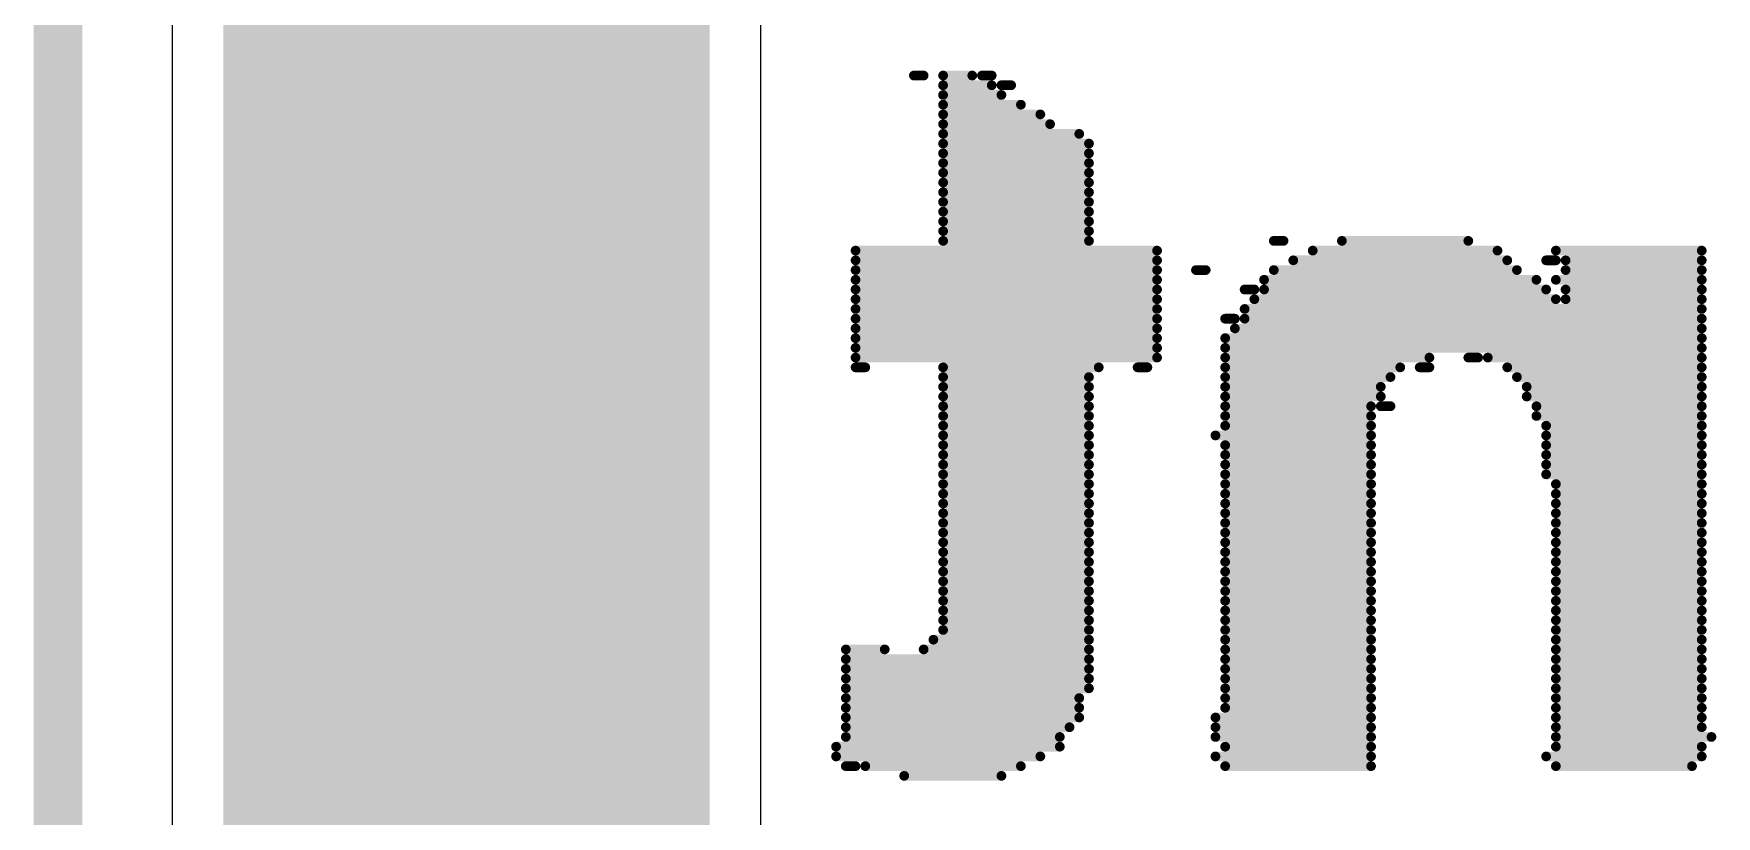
# Model space of a CAD drawing. Header units: inches. Extents: x -0.3 to 9.9, y -0.4 to 5.
# Drawn here: x 1.5415 to 1.7145, y 1.3148 to 1.3953 of the extents above; entities that cross this region are included whole.
import ezdxf

# ---------------------------------------------------------------- set-up
doc = ezdxf.new("R2010")
doc.units = ezdxf.units.IN
doc.header["$MEASUREMENT"] = 0
for name, color, linetype in [('Bottom Layer', 5, 'Continuous'), ('Bottom Overlay', 54, 'Continuous'), ('Top Overlay', 2, 'Continuous')]:
    doc.layers.add(name, color=color, linetype=linetype)

# ---------------------------------------------------------------- blocks, each defined once
blk = doc.blocks.new('ZIO_101954_13')
at = {"layer": 'Top Overlay', "const_width": 0.005}
blk.add_lwpolyline([(-0.719, -1.74), (-0.719, 0.057)], dxfattribs=at)

msp = doc.modelspace()

# ---------------------------------------------------------------- linework, layer by layer
at = {"layer": 'Bottom Layer'}
for p, q in [((1.61626, 1.273), (1.61626, 1.62877)), ((1.55574, 1.61624), (1.55574, 1.28553))]:
    msp.add_line(p, q, dxfattribs=at)
at = {"layer": 'Bottom Layer', "const_width": 0.05}
msp.add_lwpolyline([(1.586, 1.273), (1.586, 1.62877)], dxfattribs=at)
at = {"layer": 'Bottom Overlay', "const_width": 0.001}
for points in [[(1.632, 1.391), (1.633, 1.391)], [(1.635, 1.391), (1.638, 1.391)], [(1.639, 1.391), (1.64, 1.391)], [(1.635, 1.39), (1.64, 1.39)], [(1.635, 1.389), (1.641, 1.389)], [(1.641, 1.39), (1.642, 1.39)], [(1.635, 1.388), (1.643, 1.388)], [(1.635, 1.387), (1.645, 1.387)], [(1.635, 1.386), (1.646, 1.386)], [(1.635, 1.385), (1.649, 1.385)], [(1.635, 1.384), (1.65, 1.384)], [(1.635, 1.383), (1.65, 1.383)], [(1.635, 1.382), (1.65, 1.382)], [(1.635, 1.381), (1.65, 1.381)], [(1.635, 1.38), (1.65, 1.38)], [(1.635, 1.379), (1.65, 1.379)], [(1.635, 1.378), (1.65, 1.378)], [(1.635, 1.377), (1.65, 1.377)], [(1.635, 1.376), (1.65, 1.376)], [(1.635, 1.375), (1.65, 1.375)], [(1.635, 1.374), (1.65, 1.374)], [(1.669, 1.374), (1.67, 1.374)], [(1.676, 1.374), (1.689, 1.374)], [(1.626, 1.373), (1.657, 1.373)], [(1.626, 1.372), (1.657, 1.372)], [(1.671, 1.372), (1.693, 1.372)], [(1.673, 1.373), (1.692, 1.373)], [(1.697, 1.372), (1.698, 1.372)], [(1.698, 1.373), (1.713, 1.373)], [(1.699, 1.372), (1.713, 1.372)], [(1.626, 1.371), (1.657, 1.371)], [(1.626, 1.37), (1.657, 1.37)], [(1.661, 1.371), (1.662, 1.371)], [(1.668, 1.37), (1.696, 1.37)], [(1.669, 1.371), (1.694, 1.371)], [(1.698, 1.37), (1.713, 1.37)], [(1.699, 1.371), (1.713, 1.371)], [(1.626, 1.369), (1.657, 1.369)], [(1.626, 1.368), (1.657, 1.368)], [(1.666, 1.369), (1.667, 1.369)], [(1.667, 1.368), (1.698, 1.368)], [(1.668, 1.369), (1.697, 1.369)], [(1.699, 1.369), (1.713, 1.369)], [(1.699, 1.368), (1.713, 1.368)], [(1.626, 1.367), (1.657, 1.367)], [(1.666, 1.367), (1.713, 1.367)], [(1.626, 1.366), (1.657, 1.366)], [(1.626, 1.365), (1.657, 1.365)], [(1.664, 1.366), (1.665, 1.366)], [(1.665, 1.365), (1.713, 1.365)], [(1.666, 1.366), (1.713, 1.366)], [(1.626, 1.364), (1.657, 1.364)], [(1.626, 1.363), (1.657, 1.363)], [(1.664, 1.364), (1.713, 1.364)], [(1.664, 1.363), (1.713, 1.363)], [(1.626, 1.362), (1.657, 1.362)], [(1.664, 1.362), (1.685, 1.362)], [(1.689, 1.362), (1.69, 1.362)], [(1.691, 1.362), (1.713, 1.362)], [(1.626, 1.361), (1.627, 1.361)], [(1.635, 1.361), (1.651, 1.361)], [(1.635, 1.36), (1.65, 1.36)], [(1.655, 1.361), (1.656, 1.361)], [(1.664, 1.361), (1.682, 1.361)], [(1.664, 1.36), (1.681, 1.36)], [(1.684, 1.361), (1.685, 1.361)], [(1.693, 1.361), (1.713, 1.361)], [(1.694, 1.36), (1.713, 1.36)], [(1.635, 1.359), (1.65, 1.359)], [(1.635, 1.358), (1.65, 1.358)], [(1.664, 1.359), (1.68, 1.359)], [(1.664, 1.358), (1.68, 1.358)], [(1.695, 1.359), (1.713, 1.359)], [(1.695, 1.358), (1.713, 1.358)], [(1.635, 1.357), (1.65, 1.357)], [(1.635, 1.356), (1.65, 1.356)], [(1.664, 1.357), (1.679, 1.357)], [(1.664, 1.356), (1.679, 1.356)], [(1.68, 1.357), (1.681, 1.357)], [(1.696, 1.357), (1.713, 1.357)], [(1.696, 1.356), (1.713, 1.356)], [(1.635, 1.355), (1.65, 1.355)], [(1.664, 1.355), (1.679, 1.355)], [(1.697, 1.355), (1.713, 1.355)], [(1.635, 1.354), (1.65, 1.354)], [(1.635, 1.353), (1.65, 1.353)], [(1.663, 1.354), (1.679, 1.354)], [(1.664, 1.353), (1.679, 1.353)], [(1.697, 1.354), (1.713, 1.354)], [(1.697, 1.353), (1.713, 1.353)], [(1.635, 1.352), (1.65, 1.352)], [(1.635, 1.351), (1.65, 1.351)], [(1.664, 1.352), (1.679, 1.352)], [(1.664, 1.351), (1.679, 1.351)], [(1.697, 1.352), (1.713, 1.352)], [(1.697, 1.351), (1.713, 1.351)], [(1.635, 1.35), (1.65, 1.35)], [(1.635, 1.349), (1.65, 1.349)], [(1.664, 1.35), (1.679, 1.35)], [(1.664, 1.349), (1.679, 1.349)], [(1.697, 1.35), (1.713, 1.35)], [(1.698, 1.349), (1.713, 1.349)], [(1.635, 1.348), (1.65, 1.348)], [(1.664, 1.348), (1.679, 1.348)], [(1.698, 1.348), (1.713, 1.348)], [(1.635, 1.347), (1.65, 1.347)], [(1.635, 1.346), (1.65, 1.346)], [(1.664, 1.347), (1.679, 1.347)], [(1.664, 1.346), (1.679, 1.346)], [(1.698, 1.347), (1.713, 1.347)], [(1.698, 1.346), (1.713, 1.346)], [(1.635, 1.345), (1.65, 1.345)], [(1.635, 1.344), (1.65, 1.344)], [(1.664, 1.345), (1.679, 1.345)], [(1.664, 1.344), (1.679, 1.344)], [(1.698, 1.345), (1.713, 1.345)], [(1.698, 1.344), (1.713, 1.344)], [(1.635, 1.343), (1.65, 1.343)], [(1.635, 1.342), (1.65, 1.342)], [(1.664, 1.343), (1.679, 1.343)], [(1.664, 1.342), (1.679, 1.342)], [(1.698, 1.343), (1.713, 1.343)], [(1.698, 1.342), (1.713, 1.342)], [(1.635, 1.341), (1.65, 1.341)], [(1.664, 1.341), (1.679, 1.341)], [(1.698, 1.341), (1.713, 1.341)], [(1.635, 1.34), (1.65, 1.34)], [(1.635, 1.339), (1.65, 1.339)], [(1.664, 1.34), (1.679, 1.34)], [(1.664, 1.339), (1.679, 1.339)], [(1.698, 1.34), (1.713, 1.34)], [(1.698, 1.339), (1.713, 1.339)], [(1.635, 1.338), (1.65, 1.338)], [(1.635, 1.337), (1.65, 1.337)], [(1.664, 1.338), (1.679, 1.338)], [(1.664, 1.337), (1.679, 1.337)], [(1.698, 1.338), (1.713, 1.338)], [(1.698, 1.337), (1.713, 1.337)], [(1.635, 1.336), (1.65, 1.336)], [(1.664, 1.336), (1.679, 1.336)], [(1.698, 1.336), (1.713, 1.336)], [(1.635, 1.335), (1.65, 1.335)], [(1.635, 1.334), (1.65, 1.334)], [(1.664, 1.335), (1.679, 1.335)], [(1.664, 1.334), (1.679, 1.334)], [(1.698, 1.335), (1.713, 1.335)], [(1.698, 1.334), (1.713, 1.334)], [(1.625, 1.332), (1.629, 1.332)], [(1.633, 1.332), (1.65, 1.332)], [(1.634, 1.333), (1.65, 1.333)], [(1.664, 1.333), (1.679, 1.333)], [(1.664, 1.332), (1.679, 1.332)], [(1.698, 1.333), (1.713, 1.333)], [(1.698, 1.332), (1.713, 1.332)], [(1.625, 1.331), (1.65, 1.331)], [(1.625, 1.33), (1.65, 1.33)], [(1.664, 1.331), (1.679, 1.331)], [(1.664, 1.33), (1.679, 1.33)], [(1.698, 1.331), (1.713, 1.331)], [(1.698, 1.33), (1.713, 1.33)], [(1.625, 1.329), (1.65, 1.329)], [(1.664, 1.329), (1.679, 1.329)], [(1.698, 1.329), (1.713, 1.329)], [(1.625, 1.328), (1.65, 1.328)], [(1.625, 1.327), (1.649, 1.327)], [(1.664, 1.328), (1.679, 1.328)], [(1.664, 1.327), (1.679, 1.327)], [(1.698, 1.328), (1.713, 1.328)], [(1.698, 1.327), (1.713, 1.327)], [(1.625, 1.326), (1.649, 1.326)], [(1.625, 1.325), (1.649, 1.325)], [(1.663, 1.325), (1.679, 1.325)], [(1.664, 1.326), (1.679, 1.326)], [(1.698, 1.326), (1.713, 1.326)], [(1.698, 1.325), (1.713, 1.325)], [(1.625, 1.324), (1.648, 1.324)], [(1.625, 1.323), (1.647, 1.323)], [(1.663, 1.324), (1.679, 1.324)], [(1.663, 1.323), (1.679, 1.323)], [(1.698, 1.324), (1.713, 1.324)], [(1.698, 1.323), (1.714, 1.323)], [(1.624, 1.322), (1.647, 1.322)], [(1.664, 1.322), (1.679, 1.322)], [(1.698, 1.322), (1.713, 1.322)], [(1.624, 1.321), (1.645, 1.321)], [(1.625, 1.32), (1.626, 1.32)], [(1.627, 1.32), (1.643, 1.32)], [(1.663, 1.321), (1.679, 1.321)], [(1.664, 1.32), (1.679, 1.32)], [(1.697, 1.321), (1.713, 1.321)], [(1.698, 1.32), (1.712, 1.32)], [(1.631, 1.319), (1.641, 1.319)]]:
    msp.add_lwpolyline(points, dxfattribs=at)
at = {"layer": 'Bottom Overlay', "const_width": 0.0005}
for points in [[(1.63175, 1.391, 1), (1.63225, 1.391, 1)], [(1.63275, 1.391, 1), (1.63325, 1.391, 1)], [(1.63475, 1.391, 1), (1.63525, 1.391, 1)], [(1.63775, 1.391, 1), (1.63825, 1.391, 1)], [(1.63875, 1.391, 1), (1.63925, 1.391, 1)], [(1.63975, 1.391, 1), (1.64025, 1.391, 1)], [(1.63475, 1.39, 1), (1.63525, 1.39, 1)], [(1.63475, 1.389, 1), (1.63525, 1.389, 1)], [(1.63975, 1.39, 1), (1.64025, 1.39, 1)], [(1.64075, 1.39, 1), (1.64125, 1.39, 1)], [(1.64075, 1.389, 1), (1.64125, 1.389, 1)], [(1.64175, 1.39, 1), (1.64225, 1.39, 1)], [(1.63475, 1.388, 1), (1.63525, 1.388, 1)], [(1.63475, 1.387, 1), (1.63525, 1.387, 1)], [(1.64275, 1.388, 1), (1.64325, 1.388, 1)], [(1.64475, 1.387, 1), (1.64525, 1.387, 1)], [(1.63475, 1.386, 1), (1.63525, 1.386, 1)], [(1.64575, 1.386, 1), (1.64625, 1.386, 1)], [(1.63475, 1.385, 1), (1.63525, 1.385, 1)], [(1.63475, 1.384, 1), (1.63525, 1.384, 1)], [(1.64875, 1.385, 1), (1.64925, 1.385, 1)], [(1.64975, 1.384, 1), (1.65025, 1.384, 1)], [(1.63475, 1.383, 1), (1.63525, 1.383, 1)], [(1.63475, 1.382, 1), (1.63525, 1.382, 1)], [(1.64975, 1.383, 1), (1.65025, 1.383, 1)], [(1.64975, 1.382, 1), (1.65025, 1.382, 1)], [(1.63475, 1.381, 1), (1.63525, 1.381, 1)], [(1.64975, 1.381, 1), (1.65025, 1.381, 1)], [(1.63475, 1.38, 1), (1.63525, 1.38, 1)], [(1.63475, 1.379, 1), (1.63525, 1.379, 1)], [(1.64975, 1.38, 1), (1.65025, 1.38, 1)], [(1.64975, 1.379, 1), (1.65025, 1.379, 1)], [(1.63475, 1.378, 1), (1.63525, 1.378, 1)], [(1.63475, 1.377, 1), (1.63525, 1.377, 1)], [(1.64975, 1.378, 1), (1.65025, 1.378, 1)], [(1.64975, 1.377, 1), (1.65025, 1.377, 1)], [(1.63475, 1.376, 1), (1.63525, 1.376, 1)], [(1.63475, 1.375, 1), (1.63525, 1.375, 1)], [(1.64975, 1.376, 1), (1.65025, 1.376, 1)], [(1.64975, 1.375, 1), (1.65025, 1.375, 1)], [(1.63475, 1.374, 1), (1.63525, 1.374, 1)], [(1.64975, 1.374, 1), (1.65025, 1.374, 1)], [(1.66875, 1.374, 1), (1.66925, 1.374, 1)], [(1.66975, 1.374, 1), (1.67025, 1.374, 1)], [(1.67575, 1.374, 1), (1.67625, 1.374, 1)], [(1.68875, 1.374, 1), (1.68925, 1.374, 1)], [(1.62575, 1.373, 1), (1.62625, 1.373, 1)], [(1.62575, 1.372, 1), (1.62625, 1.372, 1)], [(1.65675, 1.373, 1), (1.65725, 1.373, 1)], [(1.65675, 1.372, 1), (1.65725, 1.372, 1)], [(1.67075, 1.372, 1), (1.67125, 1.372, 1)], [(1.67275, 1.373, 1), (1.67325, 1.373, 1)], [(1.69175, 1.373, 1), (1.69225, 1.373, 1)], [(1.69275, 1.372, 1), (1.69325, 1.372, 1)], [(1.69675, 1.372, 1), (1.69725, 1.372, 1)], [(1.69775, 1.373, 1), (1.69825, 1.373, 1)], [(1.69775, 1.372, 1), (1.69825, 1.372, 1)], [(1.69875, 1.372, 1), (1.69925, 1.372, 1)], [(1.71275, 1.373, 1), (1.71325, 1.373, 1)], [(1.71275, 1.372, 1), (1.71325, 1.372, 1)], [(1.62575, 1.371, 1), (1.62625, 1.371, 1)], [(1.62575, 1.37, 1), (1.62625, 1.37, 1)], [(1.65675, 1.371, 1), (1.65725, 1.371, 1)], [(1.65675, 1.37, 1), (1.65725, 1.37, 1)], [(1.66075, 1.371, 1), (1.66125, 1.371, 1)], [(1.66175, 1.371, 1), (1.66225, 1.371, 1)], [(1.66775, 1.37, 1), (1.66825, 1.37, 1)], [(1.66875, 1.371, 1), (1.66925, 1.371, 1)], [(1.69375, 1.371, 1), (1.69425, 1.371, 1)], [(1.69575, 1.37, 1), (1.69625, 1.37, 1)], [(1.69775, 1.37, 1), (1.69825, 1.37, 1)], [(1.69875, 1.371, 1), (1.69925, 1.371, 1)], [(1.71275, 1.371, 1), (1.71325, 1.371, 1)], [(1.71275, 1.37, 1), (1.71325, 1.37, 1)], [(1.62575, 1.369, 1), (1.62625, 1.369, 1)], [(1.62575, 1.368, 1), (1.62625, 1.368, 1)], [(1.65675, 1.369, 1), (1.65725, 1.369, 1)], [(1.65675, 1.368, 1), (1.65725, 1.368, 1)], [(1.66575, 1.369, 1), (1.66625, 1.369, 1)], [(1.66675, 1.369, 1), (1.66725, 1.369, 1)], [(1.66675, 1.368, 1), (1.66725, 1.368, 1)], [(1.66775, 1.369, 1), (1.66825, 1.369, 1)], [(1.69675, 1.369, 1), (1.69725, 1.369, 1)], [(1.69775, 1.368, 1), (1.69825, 1.368, 1)], [(1.69875, 1.369, 1), (1.69925, 1.369, 1)], [(1.69875, 1.368, 1), (1.69925, 1.368, 1)], [(1.71275, 1.369, 1), (1.71325, 1.369, 1)], [(1.71275, 1.368, 1), (1.71325, 1.368, 1)], [(1.62575, 1.367, 1), (1.62625, 1.367, 1)], [(1.65675, 1.367, 1), (1.65725, 1.367, 1)], [(1.66575, 1.367, 1), (1.66625, 1.367, 1)], [(1.71275, 1.367, 1), (1.71325, 1.367, 1)], [(1.62575, 1.366, 1), (1.62625, 1.366, 1)], [(1.62575, 1.365, 1), (1.62625, 1.365, 1)], [(1.65675, 1.366, 1), (1.65725, 1.366, 1)], [(1.65675, 1.365, 1), (1.65725, 1.365, 1)], [(1.66375, 1.366, 1), (1.66425, 1.366, 1)], [(1.66475, 1.366, 1), (1.66525, 1.366, 1)], [(1.66475, 1.365, 1), (1.66525, 1.365, 1)], [(1.66575, 1.366, 1), (1.66625, 1.366, 1)], [(1.71275, 1.366, 1), (1.71325, 1.366, 1)], [(1.71275, 1.365, 1), (1.71325, 1.365, 1)], [(1.62575, 1.364, 1), (1.62625, 1.364, 1)], [(1.62575, 1.363, 1), (1.62625, 1.363, 1)], [(1.65675, 1.364, 1), (1.65725, 1.364, 1)], [(1.65675, 1.363, 1), (1.65725, 1.363, 1)], [(1.66375, 1.364, 1), (1.66425, 1.364, 1)], [(1.66375, 1.363, 1), (1.66425, 1.363, 1)], [(1.71275, 1.364, 1), (1.71325, 1.364, 1)], [(1.71275, 1.363, 1), (1.71325, 1.363, 1)], [(1.62575, 1.362, 1), (1.62625, 1.362, 1)], [(1.65675, 1.362, 1), (1.65725, 1.362, 1)], [(1.66375, 1.362, 1), (1.66425, 1.362, 1)], [(1.68475, 1.362, 1), (1.68525, 1.362, 1)], [(1.68875, 1.362, 1), (1.68925, 1.362, 1)], [(1.68975, 1.362, 1), (1.69025, 1.362, 1)], [(1.69075, 1.362, 1), (1.69125, 1.362, 1)], [(1.71275, 1.362, 1), (1.71325, 1.362, 1)], [(1.62575, 1.361, 1), (1.62625, 1.361, 1)], [(1.62675, 1.361, 1), (1.62725, 1.361, 1)], [(1.63475, 1.361, 1), (1.63525, 1.361, 1)], [(1.63475, 1.36, 1), (1.63525, 1.36, 1)], [(1.64975, 1.36, 1), (1.65025, 1.36, 1)], [(1.65075, 1.361, 1), (1.65125, 1.361, 1)], [(1.65475, 1.361, 1), (1.65525, 1.361, 1)], [(1.65575, 1.361, 1), (1.65625, 1.361, 1)], [(1.66375, 1.361, 1), (1.66425, 1.361, 1)], [(1.66375, 1.36, 1), (1.66425, 1.36, 1)], [(1.68075, 1.36, 1), (1.68125, 1.36, 1)], [(1.68175, 1.361, 1), (1.68225, 1.361, 1)], [(1.68375, 1.361, 1), (1.68425, 1.361, 1)], [(1.68475, 1.361, 1), (1.68525, 1.361, 1)], [(1.69275, 1.361, 1), (1.69325, 1.361, 1)], [(1.69375, 1.36, 1), (1.69425, 1.36, 1)], [(1.71275, 1.361, 1), (1.71325, 1.361, 1)], [(1.71275, 1.36, 1), (1.71325, 1.36, 1)], [(1.63475, 1.359, 1), (1.63525, 1.359, 1)], [(1.63475, 1.358, 1), (1.63525, 1.358, 1)], [(1.64975, 1.359, 1), (1.65025, 1.359, 1)], [(1.64975, 1.358, 1), (1.65025, 1.358, 1)], [(1.66375, 1.359, 1), (1.66425, 1.359, 1)], [(1.66375, 1.358, 1), (1.66425, 1.358, 1)], [(1.67975, 1.359, 1), (1.68025, 1.359, 1)], [(1.67975, 1.358, 1), (1.68025, 1.358, 1)], [(1.69475, 1.359, 1), (1.69525, 1.359, 1)], [(1.69475, 1.358, 1), (1.69525, 1.358, 1)], [(1.71275, 1.359, 1), (1.71325, 1.359, 1)], [(1.71275, 1.358, 1), (1.71325, 1.358, 1)], [(1.63475, 1.357, 1), (1.63525, 1.357, 1)], [(1.63475, 1.356, 1), (1.63525, 1.356, 1)], [(1.64975, 1.357, 1), (1.65025, 1.357, 1)], [(1.64975, 1.356, 1), (1.65025, 1.356, 1)], [(1.66375, 1.357, 1), (1.66425, 1.357, 1)], [(1.66375, 1.356, 1), (1.66425, 1.356, 1)], [(1.67875, 1.357, 1), (1.67925, 1.357, 1)], [(1.67875, 1.356, 1), (1.67925, 1.356, 1)], [(1.67975, 1.357, 1), (1.68025, 1.357, 1)], [(1.68075, 1.357, 1), (1.68125, 1.357, 1)], [(1.69575, 1.357, 1), (1.69625, 1.357, 1)], [(1.69575, 1.356, 1), (1.69625, 1.356, 1)], [(1.71275, 1.357, 1), (1.71325, 1.357, 1)], [(1.71275, 1.356, 1), (1.71325, 1.356, 1)], [(1.63475, 1.355, 1), (1.63525, 1.355, 1)], [(1.64975, 1.355, 1), (1.65025, 1.355, 1)], [(1.66375, 1.355, 1), (1.66425, 1.355, 1)], [(1.67875, 1.355, 1), (1.67925, 1.355, 1)], [(1.69675, 1.355, 1), (1.69725, 1.355, 1)], [(1.71275, 1.355, 1), (1.71325, 1.355, 1)], [(1.63475, 1.354, 1), (1.63525, 1.354, 1)], [(1.63475, 1.353, 1), (1.63525, 1.353, 1)], [(1.64975, 1.354, 1), (1.65025, 1.354, 1)], [(1.64975, 1.353, 1), (1.65025, 1.353, 1)], [(1.66275, 1.354, 1), (1.66325, 1.354, 1)], [(1.66375, 1.353, 1), (1.66425, 1.353, 1)], [(1.67875, 1.354, 1), (1.67925, 1.354, 1)], [(1.67875, 1.353, 1), (1.67925, 1.353, 1)], [(1.69675, 1.354, 1), (1.69725, 1.354, 1)], [(1.69675, 1.353, 1), (1.69725, 1.353, 1)], [(1.71275, 1.354, 1), (1.71325, 1.354, 1)], [(1.71275, 1.353, 1), (1.71325, 1.353, 1)], [(1.63475, 1.352, 1), (1.63525, 1.352, 1)], [(1.63475, 1.351, 1), (1.63525, 1.351, 1)], [(1.64975, 1.352, 1), (1.65025, 1.352, 1)], [(1.64975, 1.351, 1), (1.65025, 1.351, 1)], [(1.66375, 1.352, 1), (1.66425, 1.352, 1)], [(1.66375, 1.351, 1), (1.66425, 1.351, 1)], [(1.67875, 1.352, 1), (1.67925, 1.352, 1)], [(1.67875, 1.351, 1), (1.67925, 1.351, 1)], [(1.69675, 1.352, 1), (1.69725, 1.352, 1)], [(1.69675, 1.351, 1), (1.69725, 1.351, 1)], [(1.71275, 1.352, 1), (1.71325, 1.352, 1)], [(1.71275, 1.351, 1), (1.71325, 1.351, 1)], [(1.63475, 1.35, 1), (1.63525, 1.35, 1)], [(1.63475, 1.349, 1), (1.63525, 1.349, 1)], [(1.64975, 1.35, 1), (1.65025, 1.35, 1)], [(1.64975, 1.349, 1), (1.65025, 1.349, 1)], [(1.66375, 1.35, 1), (1.66425, 1.35, 1)], [(1.66375, 1.349, 1), (1.66425, 1.349, 1)], [(1.67875, 1.35, 1), (1.67925, 1.35, 1)], [(1.67875, 1.349, 1), (1.67925, 1.349, 1)], [(1.69675, 1.35, 1), (1.69725, 1.35, 1)], [(1.69775, 1.349, 1), (1.69825, 1.349, 1)], [(1.71275, 1.35, 1), (1.71325, 1.35, 1)], [(1.71275, 1.349, 1), (1.71325, 1.349, 1)], [(1.63475, 1.348, 1), (1.63525, 1.348, 1)], [(1.64975, 1.348, 1), (1.65025, 1.348, 1)], [(1.66375, 1.348, 1), (1.66425, 1.348, 1)], [(1.67875, 1.348, 1), (1.67925, 1.348, 1)], [(1.69775, 1.348, 1), (1.69825, 1.348, 1)], [(1.71275, 1.348, 1), (1.71325, 1.348, 1)], [(1.63475, 1.347, 1), (1.63525, 1.347, 1)], [(1.63475, 1.346, 1), (1.63525, 1.346, 1)], [(1.64975, 1.347, 1), (1.65025, 1.347, 1)], [(1.64975, 1.346, 1), (1.65025, 1.346, 1)], [(1.66375, 1.347, 1), (1.66425, 1.347, 1)], [(1.66375, 1.346, 1), (1.66425, 1.346, 1)], [(1.67875, 1.347, 1), (1.67925, 1.347, 1)], [(1.67875, 1.346, 1), (1.67925, 1.346, 1)], [(1.69775, 1.347, 1), (1.69825, 1.347, 1)], [(1.69775, 1.346, 1), (1.69825, 1.346, 1)], [(1.71275, 1.347, 1), (1.71325, 1.347, 1)], [(1.71275, 1.346, 1), (1.71325, 1.346, 1)], [(1.63475, 1.345, 1), (1.63525, 1.345, 1)], [(1.63475, 1.344, 1), (1.63525, 1.344, 1)], [(1.64975, 1.345, 1), (1.65025, 1.345, 1)], [(1.64975, 1.344, 1), (1.65025, 1.344, 1)], [(1.66375, 1.345, 1), (1.66425, 1.345, 1)], [(1.66375, 1.344, 1), (1.66425, 1.344, 1)], [(1.67875, 1.345, 1), (1.67925, 1.345, 1)], [(1.67875, 1.344, 1), (1.67925, 1.344, 1)], [(1.69775, 1.345, 1), (1.69825, 1.345, 1)], [(1.69775, 1.344, 1), (1.69825, 1.344, 1)], [(1.71275, 1.345, 1), (1.71325, 1.345, 1)], [(1.71275, 1.344, 1), (1.71325, 1.344, 1)], [(1.63475, 1.343, 1), (1.63525, 1.343, 1)], [(1.63475, 1.342, 1), (1.63525, 1.342, 1)], [(1.64975, 1.343, 1), (1.65025, 1.343, 1)], [(1.64975, 1.342, 1), (1.65025, 1.342, 1)], [(1.66375, 1.343, 1), (1.66425, 1.343, 1)], [(1.66375, 1.342, 1), (1.66425, 1.342, 1)], [(1.67875, 1.343, 1), (1.67925, 1.343, 1)], [(1.67875, 1.342, 1), (1.67925, 1.342, 1)], [(1.69775, 1.343, 1), (1.69825, 1.343, 1)], [(1.69775, 1.342, 1), (1.69825, 1.342, 1)], [(1.71275, 1.343, 1), (1.71325, 1.343, 1)], [(1.71275, 1.342, 1), (1.71325, 1.342, 1)], [(1.63475, 1.341, 1), (1.63525, 1.341, 1)], [(1.64975, 1.341, 1), (1.65025, 1.341, 1)], [(1.66375, 1.341, 1), (1.66425, 1.341, 1)], [(1.67875, 1.341, 1), (1.67925, 1.341, 1)], [(1.69775, 1.341, 1), (1.69825, 1.341, 1)], [(1.71275, 1.341, 1), (1.71325, 1.341, 1)], [(1.63475, 1.34, 1), (1.63525, 1.34, 1)], [(1.63475, 1.339, 1), (1.63525, 1.339, 1)], [(1.64975, 1.34, 1), (1.65025, 1.34, 1)], [(1.64975, 1.339, 1), (1.65025, 1.339, 1)], [(1.66375, 1.34, 1), (1.66425, 1.34, 1)], [(1.66375, 1.339, 1), (1.66425, 1.339, 1)], [(1.67875, 1.34, 1), (1.67925, 1.34, 1)], [(1.67875, 1.339, 1), (1.67925, 1.339, 1)], [(1.69775, 1.34, 1), (1.69825, 1.34, 1)], [(1.69775, 1.339, 1), (1.69825, 1.339, 1)], [(1.71275, 1.34, 1), (1.71325, 1.34, 1)], [(1.71275, 1.339, 1), (1.71325, 1.339, 1)], [(1.63475, 1.338, 1), (1.63525, 1.338, 1)], [(1.63475, 1.337, 1), (1.63525, 1.337, 1)], [(1.64975, 1.338, 1), (1.65025, 1.338, 1)], [(1.64975, 1.337, 1), (1.65025, 1.337, 1)], [(1.66375, 1.338, 1), (1.66425, 1.338, 1)], [(1.66375, 1.337, 1), (1.66425, 1.337, 1)], [(1.67875, 1.338, 1), (1.67925, 1.338, 1)], [(1.67875, 1.337, 1), (1.67925, 1.337, 1)], [(1.69775, 1.338, 1), (1.69825, 1.338, 1)], [(1.69775, 1.337, 1), (1.69825, 1.337, 1)], [(1.71275, 1.338, 1), (1.71325, 1.338, 1)], [(1.71275, 1.337, 1), (1.71325, 1.337, 1)], [(1.63475, 1.336, 1), (1.63525, 1.336, 1)], [(1.64975, 1.336, 1), (1.65025, 1.336, 1)], [(1.66375, 1.336, 1), (1.66425, 1.336, 1)], [(1.67875, 1.336, 1), (1.67925, 1.336, 1)], [(1.69775, 1.336, 1), (1.69825, 1.336, 1)], [(1.71275, 1.336, 1), (1.71325, 1.336, 1)], [(1.63475, 1.335, 1), (1.63525, 1.335, 1)], [(1.63475, 1.334, 1), (1.63525, 1.334, 1)], [(1.64975, 1.335, 1), (1.65025, 1.335, 1)], [(1.64975, 1.334, 1), (1.65025, 1.334, 1)], [(1.66375, 1.335, 1), (1.66425, 1.335, 1)], [(1.66375, 1.334, 1), (1.66425, 1.334, 1)], [(1.67875, 1.335, 1), (1.67925, 1.335, 1)], [(1.67875, 1.334, 1), (1.67925, 1.334, 1)], [(1.69775, 1.335, 1), (1.69825, 1.335, 1)], [(1.69775, 1.334, 1), (1.69825, 1.334, 1)], [(1.71275, 1.335, 1), (1.71325, 1.335, 1)], [(1.71275, 1.334, 1), (1.71325, 1.334, 1)], [(1.62475, 1.332, 1), (1.62525, 1.332, 1)], [(1.62875, 1.332, 1), (1.62925, 1.332, 1)], [(1.63275, 1.332, 1), (1.63325, 1.332, 1)], [(1.63375, 1.333, 1), (1.63425, 1.333, 1)], [(1.64975, 1.333, 1), (1.65025, 1.333, 1)], [(1.64975, 1.332, 1), (1.65025, 1.332, 1)], [(1.66375, 1.333, 1), (1.66425, 1.333, 1)], [(1.66375, 1.332, 1), (1.66425, 1.332, 1)], [(1.67875, 1.333, 1), (1.67925, 1.333, 1)], [(1.67875, 1.332, 1), (1.67925, 1.332, 1)], [(1.69775, 1.333, 1), (1.69825, 1.333, 1)], [(1.69775, 1.332, 1), (1.69825, 1.332, 1)], [(1.71275, 1.333, 1), (1.71325, 1.333, 1)], [(1.71275, 1.332, 1), (1.71325, 1.332, 1)], [(1.62475, 1.331, 1), (1.62525, 1.331, 1)], [(1.62475, 1.33, 1), (1.62525, 1.33, 1)], [(1.64975, 1.331, 1), (1.65025, 1.331, 1)], [(1.64975, 1.33, 1), (1.65025, 1.33, 1)], [(1.66375, 1.331, 1), (1.66425, 1.331, 1)], [(1.66375, 1.33, 1), (1.66425, 1.33, 1)], [(1.67875, 1.331, 1), (1.67925, 1.331, 1)], [(1.67875, 1.33, 1), (1.67925, 1.33, 1)], [(1.69775, 1.331, 1), (1.69825, 1.331, 1)], [(1.69775, 1.33, 1), (1.69825, 1.33, 1)], [(1.71275, 1.331, 1), (1.71325, 1.331, 1)], [(1.71275, 1.33, 1), (1.71325, 1.33, 1)], [(1.62475, 1.329, 1), (1.62525, 1.329, 1)], [(1.64975, 1.329, 1), (1.65025, 1.329, 1)], [(1.66375, 1.329, 1), (1.66425, 1.329, 1)], [(1.67875, 1.329, 1), (1.67925, 1.329, 1)], [(1.69775, 1.329, 1), (1.69825, 1.329, 1)], [(1.71275, 1.329, 1), (1.71325, 1.329, 1)], [(1.62475, 1.328, 1), (1.62525, 1.328, 1)], [(1.62475, 1.327, 1), (1.62525, 1.327, 1)], [(1.64875, 1.327, 1), (1.64925, 1.327, 1)], [(1.64975, 1.328, 1), (1.65025, 1.328, 1)], [(1.66375, 1.328, 1), (1.66425, 1.328, 1)], [(1.66375, 1.327, 1), (1.66425, 1.327, 1)], [(1.67875, 1.328, 1), (1.67925, 1.328, 1)], [(1.67875, 1.327, 1), (1.67925, 1.327, 1)], [(1.69775, 1.328, 1), (1.69825, 1.328, 1)], [(1.69775, 1.327, 1), (1.69825, 1.327, 1)], [(1.71275, 1.328, 1), (1.71325, 1.328, 1)], [(1.71275, 1.327, 1), (1.71325, 1.327, 1)], [(1.62475, 1.326, 1), (1.62525, 1.326, 1)], [(1.62475, 1.325, 1), (1.62525, 1.325, 1)], [(1.64875, 1.326, 1), (1.64925, 1.326, 1)], [(1.64875, 1.325, 1), (1.64925, 1.325, 1)], [(1.66275, 1.325, 1), (1.66325, 1.325, 1)], [(1.66375, 1.326, 1), (1.66425, 1.326, 1)], [(1.67875, 1.326, 1), (1.67925, 1.326, 1)], [(1.67875, 1.325, 1), (1.67925, 1.325, 1)], [(1.69775, 1.326, 1), (1.69825, 1.326, 1)], [(1.69775, 1.325, 1), (1.69825, 1.325, 1)], [(1.71275, 1.326, 1), (1.71325, 1.326, 1)], [(1.71275, 1.325, 1), (1.71325, 1.325, 1)], [(1.62475, 1.324, 1), (1.62525, 1.324, 1)], [(1.62475, 1.323, 1), (1.62525, 1.323, 1)], [(1.64675, 1.323, 1), (1.64725, 1.323, 1)], [(1.64775, 1.324, 1), (1.64825, 1.324, 1)], [(1.66275, 1.324, 1), (1.66325, 1.324, 1)], [(1.66275, 1.323, 1), (1.66325, 1.323, 1)], [(1.67875, 1.324, 1), (1.67925, 1.324, 1)], [(1.67875, 1.323, 1), (1.67925, 1.323, 1)], [(1.69775, 1.324, 1), (1.69825, 1.324, 1)], [(1.69775, 1.323, 1), (1.69825, 1.323, 1)], [(1.71275, 1.324, 1), (1.71325, 1.324, 1)], [(1.71375, 1.323, 1), (1.71425, 1.323, 1)], [(1.62375, 1.322, 1), (1.62425, 1.322, 1)], [(1.64675, 1.322, 1), (1.64725, 1.322, 1)], [(1.66375, 1.322, 1), (1.66425, 1.322, 1)], [(1.67875, 1.322, 1), (1.67925, 1.322, 1)], [(1.69775, 1.322, 1), (1.69825, 1.322, 1)], [(1.71275, 1.322, 1), (1.71325, 1.322, 1)], [(1.62375, 1.321, 1), (1.62425, 1.321, 1)], [(1.62475, 1.32, 1), (1.62525, 1.32, 1)], [(1.62575, 1.32, 1), (1.62625, 1.32, 1)], [(1.62675, 1.32, 1), (1.62725, 1.32, 1)], [(1.64275, 1.32, 1), (1.64325, 1.32, 1)], [(1.64475, 1.321, 1), (1.64525, 1.321, 1)], [(1.66275, 1.321, 1), (1.66325, 1.321, 1)], [(1.66375, 1.32, 1), (1.66425, 1.32, 1)], [(1.67875, 1.321, 1), (1.67925, 1.321, 1)], [(1.67875, 1.32, 1), (1.67925, 1.32, 1)], [(1.69675, 1.321, 1), (1.69725, 1.321, 1)], [(1.69775, 1.32, 1), (1.69825, 1.32, 1)], [(1.71175, 1.32, 1), (1.71225, 1.32, 1)], [(1.71275, 1.321, 1), (1.71325, 1.321, 1)], [(1.63075, 1.319, 1), (1.63125, 1.319, 1)], [(1.64075, 1.319, 1), (1.64125, 1.319, 1)]]:
    msp.add_lwpolyline(points, format="xyb", close=True, dxfattribs=at)

# ---------------------------------------------------------------- block references
msp.add_blockref('ZIO_101954_13', (2.263, 2.113))

doc.saveas('drawing.dxf')
